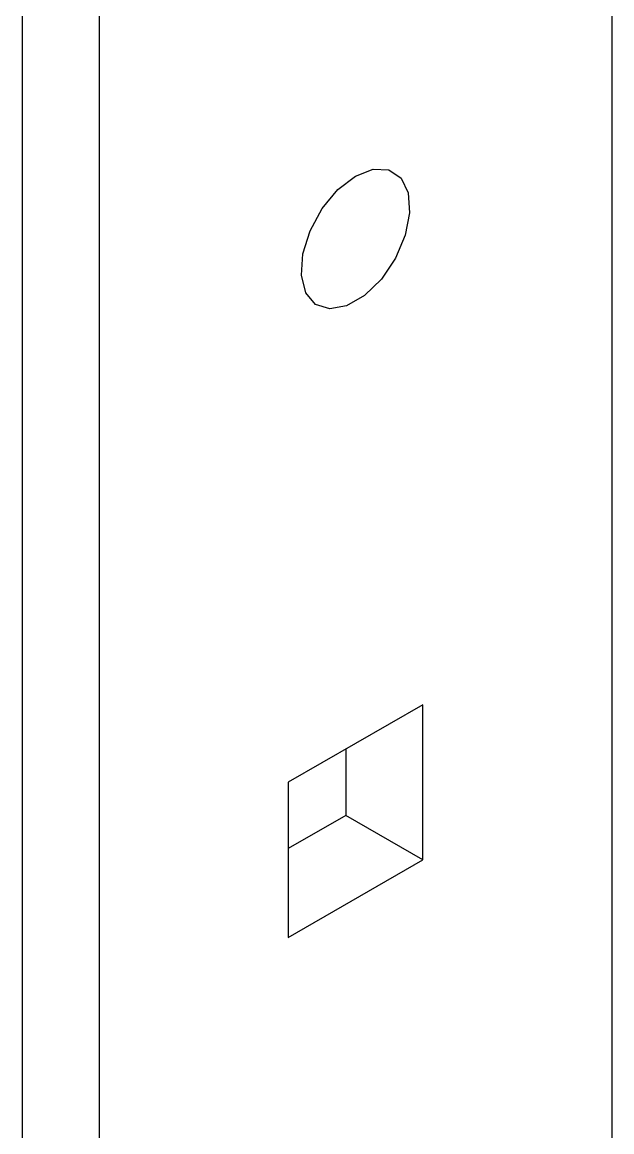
# Model space of a CAD drawing. Extents: x 16.7 to 113.1, y 4.5 to 84.5.
# Drawn here: x 79.074 to 80.091, y 71.575 to 73.489 of the extents above; entities that cross this region are included whole.
import ezdxf

# ---------------------------------------------------------------- set-up
doc = ezdxf.new("R2010")
doc.units = 0
doc.header["$MEASUREMENT"] = 0
doc.layers.add('OBJECT', color=7, linetype='CONTINUOUS')

msp = doc.modelspace()

# ---------------------------------------------------------------- linework, layer by layer
at = {"layer": 'OBJECT'}
for p, q in [((79.0743, 75.0027), (79.0743, 69.2436)), ((79.2072, 74.9259), (79.2072, 69.3204)), ((80.0911, 74.277), (80.0911, 69.7705)), ((79.7651, 72.3117), (79.5332, 72.1778)), ((79.7651, 72.0439), (79.7651, 72.3117)), ((79.6322, 72.235), (79.6322, 72.1206)), ((79.5332, 72.1778), (79.5332, 71.91)), ((79.6322, 72.1206), (79.5332, 72.0635)), ((79.7651, 72.0439), (79.6322, 72.1206)), ((79.5332, 71.91), (79.7651, 72.0439))]:
    msp.add_line(p, q, dxfattribs=at)
at = {"layer": 'OBJECT', "flags": 128}
msp.add_lwpolyline([(79.6492, 73.2234), (79.6796, 73.2351), (79.7067, 73.2338), (79.7276, 73.2196), (79.74, 73.1942), (79.7425, 73.1602), (79.735, 73.1213), (79.7181, 73.0817), (79.6938, 73.0458), (79.6646, 73.0174), (79.6337, 72.9996), (79.6046, 72.9943), (79.5802, 73.0021), (79.5634, 73.0222), (79.5558, 73.0524), (79.5583, 73.0893), (79.5707, 73.1291), (79.5916, 73.1674), (79.6187, 73.2), (79.6492, 73.2234)], dxfattribs=at)

doc.saveas('drawing.dxf')
